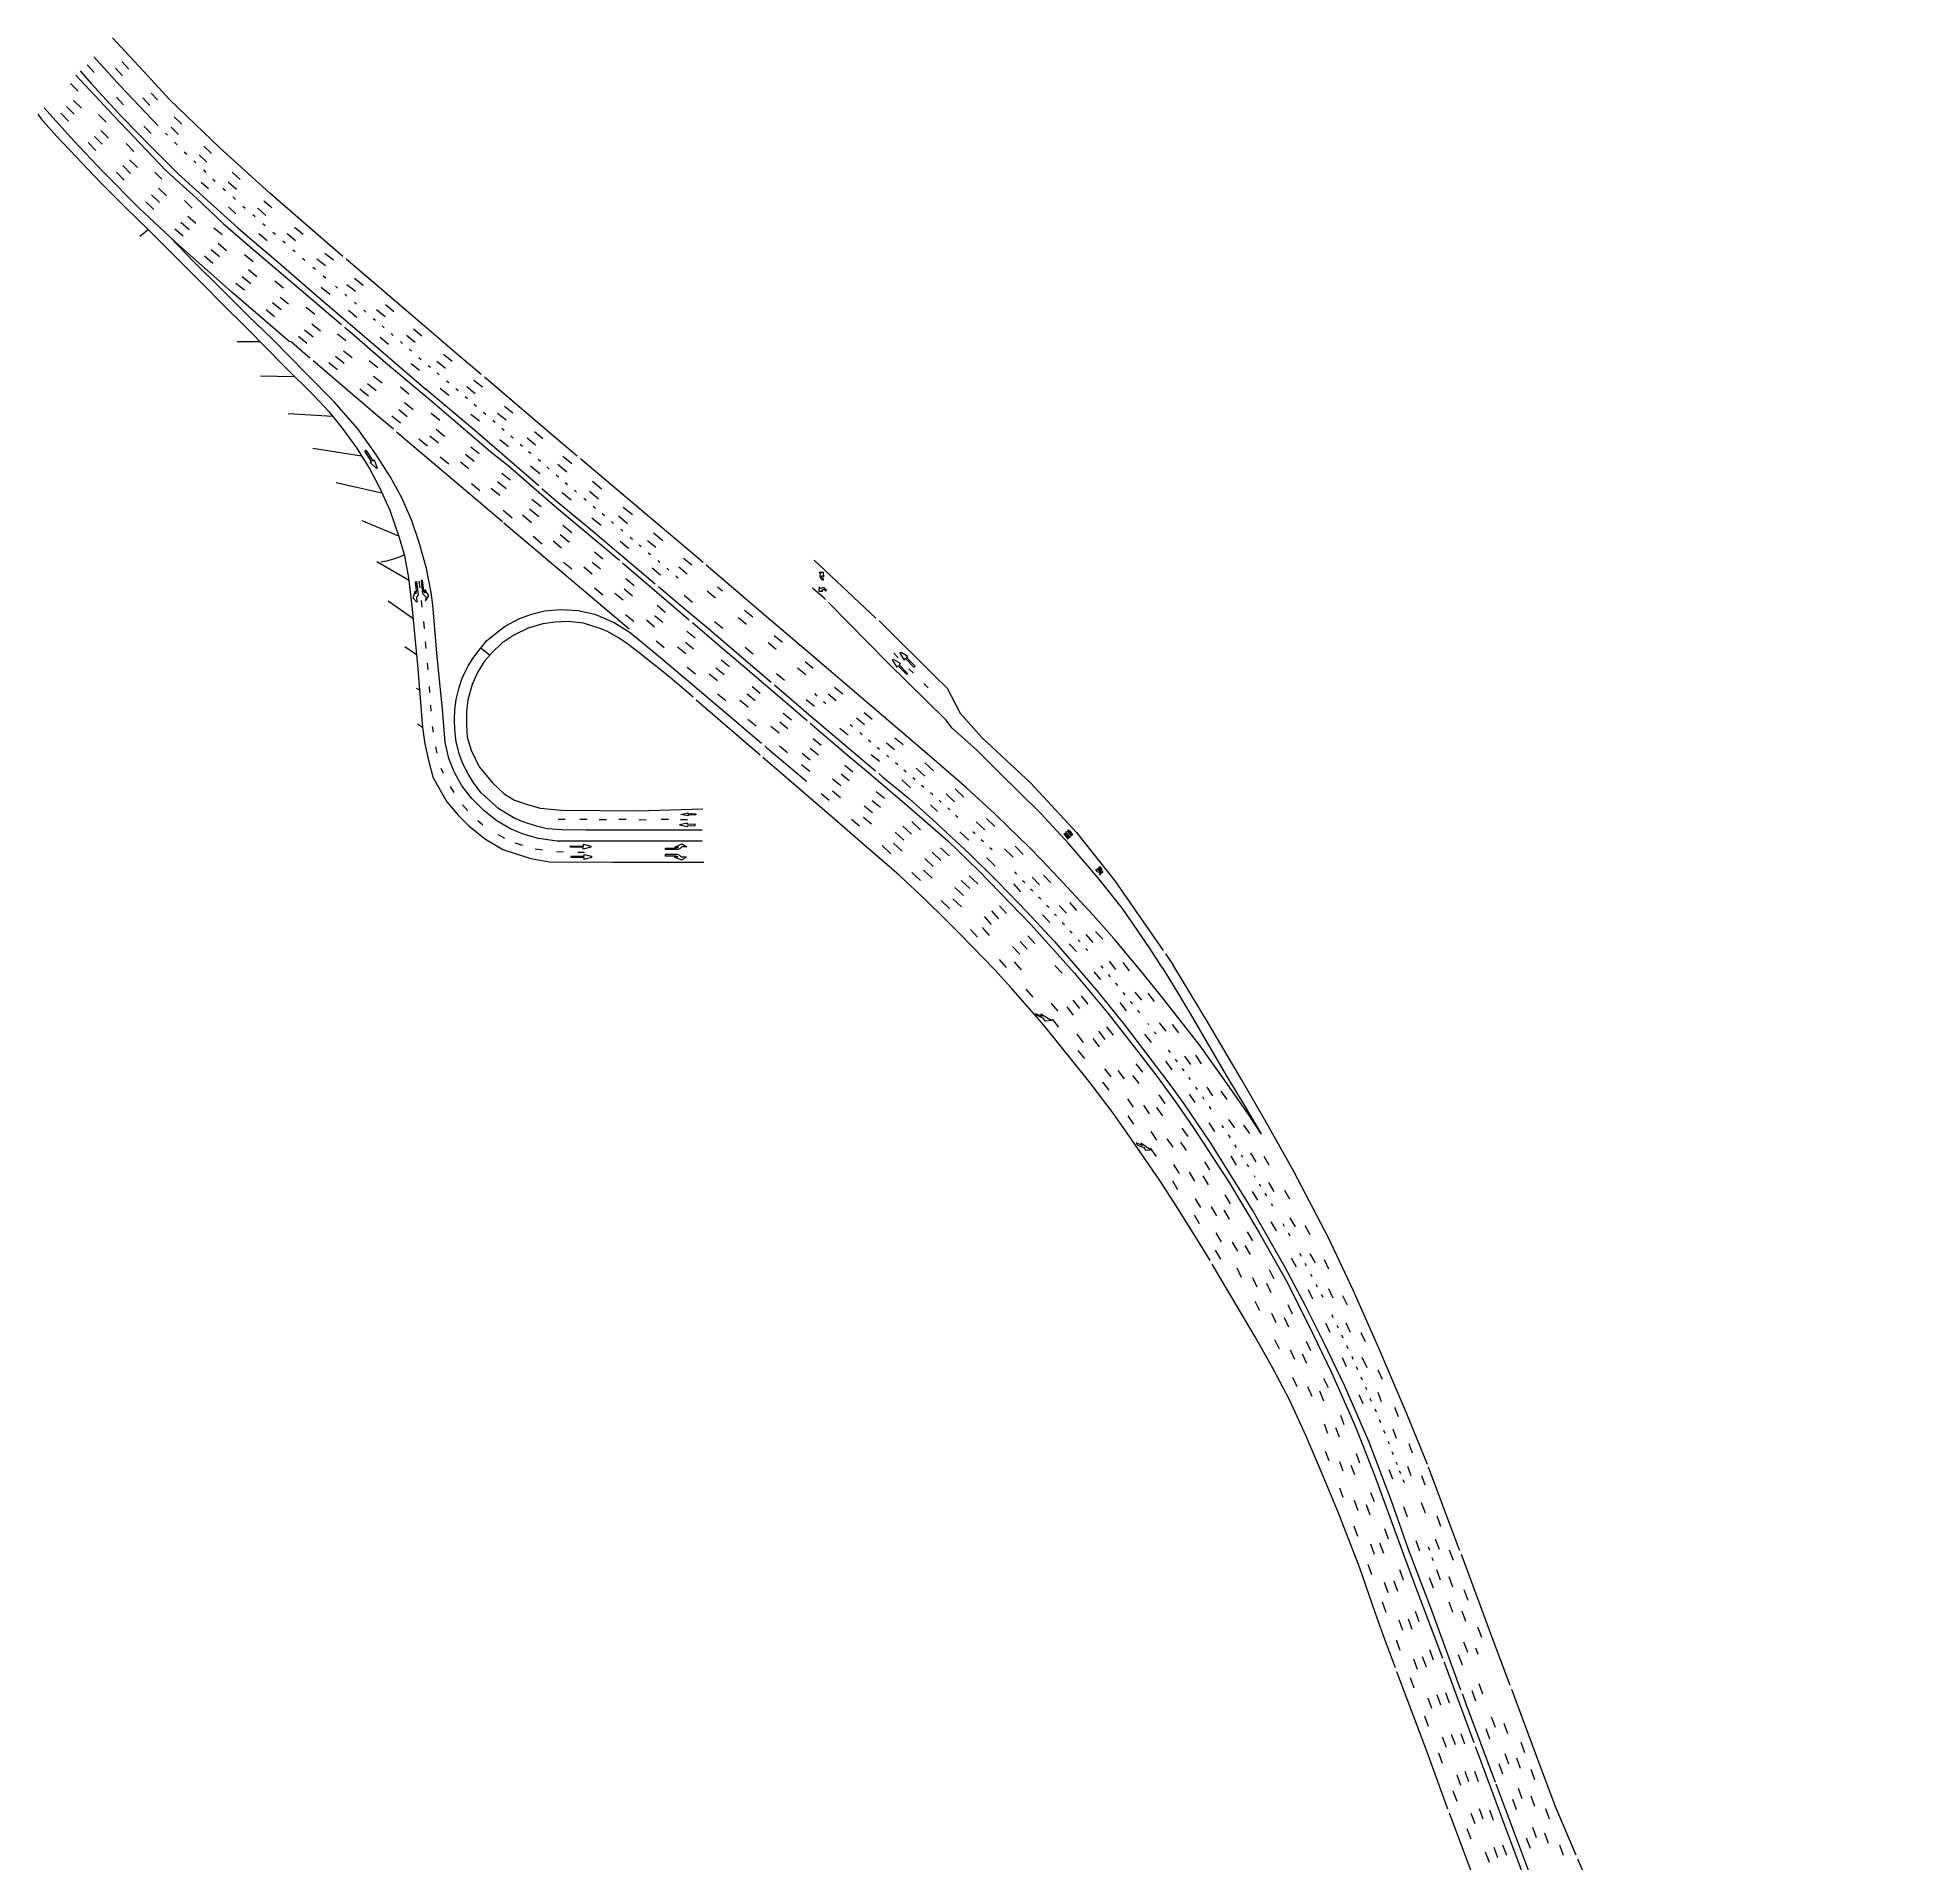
# Model space of a CAD drawing. Extents: x 6448775 to 6456929, y 1869110 to 1876805.
# Drawn here: x 6448775 to 6451002, y 1874647 to 1876805 of the extents above; entities that cross this region are included whole.
import ezdxf
from ezdxf.enums import TextEntityAlignment as Align

# ---------------------------------------------------------------- set-up
doc = ezdxf.new("R2010")
doc.units = 0
doc.header["$LTSCALE"] = 100
doc.header["$MEASUREMENT"] = 0
doc.linetypes.add('D5', pattern=[1.05, 1, -0.05])
doc.layers.add('150', color=3, linetype='D5')
doc.layers.add('154', color=3, linetype='CONTINUOUS')
doc.styles.get("Standard").update_dxf_attribs({"font": 'SIMPLEX.SHX'})

msp = doc.modelspace()

# ---------------------------------------------------------------- linework, layer by layer
at = {"layer": '150'}
for points in [[(6450104.9, 1875704.7), (6450120.7, 1875678.3), (6450137.3, 1875650.4), (6450157.2, 1875616.6), (6450180.4, 1875577), (6450202.1, 1875541), (6450221, 1875509), (6450205.4, 1875532.9), (6450175.9, 1875574.8), (6450148.7, 1875613), (6450129, 1875638.3), (6450102.1, 1875672.9), (6450076.9, 1875704), (6450046.7, 1875740), (6450022.3, 1875767.7), (6449981.9, 1875811.4), (6449960.8, 1875833.4), (6449947, 1875847.4), (6449922, 1875871.9), (6449906.6, 1875887), (6449872.6, 1875917.9), (6449831.1, 1875954.1), (6449774.5, 1876002.5), (6449742.2, 1876030), (6449690.6, 1876073.9), (6449641, 1876116.2), (6449553.2, 1876191.4), (6449492.8, 1876242.5), (6449378.9, 1876338.6), (6449273.3, 1876428.4), (6449215.2, 1876477.9), (6449085.3, 1876589.4), (6449049, 1876620.9), (6448990, 1876674.7), (6448931, 1876731.5), (6448904.4, 1876759.9), (6448863.2, 1876804.8)], [(6448824.8, 1876765.6), (6448837.9, 1876750.7), (6448873.7, 1876711.6), (6448893.3, 1876691.4), (6448905.7, 1876678.8)], [(6448819.8, 1876760.5), (6448864.1, 1876712.8), (6448926.7, 1876647.4)], [(6449473.7, 1876105.6), (6449402, 1876166.4), (6449324, 1876232.6), (6449275.3, 1876274), (6449176.5, 1876357.7), (6449094.2, 1876428.1), (6449074.2, 1876445.3), (6449072.1, 1876445.6), (6449003.6, 1876504.5), (6448941.3, 1876559.8), (6448930.7, 1876569.5), (6448894.7, 1876603.3), (6448851.6, 1876646.5), (6448817.5, 1876682.8), (6448782.3, 1876722)], [(6448774.7, 1876714.3), (6448778.2, 1876709.4), (6448797.5, 1876687.9), (6448827.1, 1876656.5), (6448849.5, 1876633.2), (6448876.8, 1876605.7), (6448906.4, 1876576.7), (6448971.3, 1876511.8), (6448990.6, 1876492.1), (6449023, 1876460.1), (6449067.1, 1876415.3), (6449101.2, 1876381.8), (6449118.7, 1876363.1), (6449134.7, 1876343.4), (6449151.7, 1876320.1), (6449167.1, 1876295.4), (6449178.3, 1876273.9), (6449191, 1876246.1), (6449201.4, 1876215), (6449207.7, 1876194.1), (6449212.9, 1876166.3), (6449217.4, 1876129.2), (6449220.4, 1876095.9), (6449223.7, 1876063.6), (6449229.5, 1875989.3), (6449232.5, 1875970.2), (6449237.1, 1875948.8), (6449242.2, 1875929.7), (6449258.5, 1875901.6), (6449271.9, 1875885.6), (6449284.9, 1875872.9), (6449304, 1875857.2), (6449324.6, 1875845.1), (6449357.8, 1875834.5), (6449379.3, 1875830.6), (6449454.9, 1875830), (6449536.3, 1875830.3), (6449562.1, 1875830.1)], [(6448905.7, 1876678.8), (6448940.9, 1876643.8), (6448970.4, 1876616.9), (6449011.4, 1876580.1), (6449022.7, 1876570.2), (6449056.4, 1876541.5), (6449104.4, 1876500.2), (6449158, 1876454.2), (6449234.2, 1876388.8), (6449291.6, 1876341), (6449385.4, 1876259.3), (6449428.1, 1876223.7), (6449535, 1876133.7), (6449565.8, 1876107.9), (6449688.8, 1876002.8), (6449773.7, 1875930.8), (6449805.2, 1875904.9), (6449836.8, 1875876.5), (6449855.4, 1875859.3), (6449875.2, 1875840.9), (6449909, 1875807.6), (6449922.7, 1875793.5), (6449944.1, 1875771.6), (6449976.7, 1875736.4), (6450026.4, 1875679), (6450059.5, 1875638), (6450111.8, 1875569.1), (6450129.7, 1875544.6)], [(6448926.7, 1876647.4), (6448962.4, 1876615), (6448994.1, 1876585.3), (6449026, 1876557.6), (6449057.5, 1876530.7), (6449143.1, 1876457.8), (6449186, 1876420.7), (6449238.8, 1876376.7), (6449310.3, 1876315.3), (6449330.7, 1876299.2), (6449385.6, 1876251.4), (6449468.8, 1876181.7), (6449580, 1876086.6), (6449608.3, 1876062.7), (6449733.8, 1875955.1), (6449749.8, 1875942), (6449799.4, 1875899.9), (6449850.4, 1875855.5), (6449887.1, 1875819.8), (6449949.2, 1875756.1), (6450000.3, 1875699.1), (6450039.6, 1875651.9), (6450073.7, 1875608.5), (6450097.5, 1875577.2), (6450119.7, 1875546.7), (6450140.2, 1875517.2), (6450164.7, 1875479.9), (6450183.1, 1875451.6), (6450218.3, 1875392.9), (6450250.8, 1875334.9), (6450275.3, 1875286.3), (6450304.3, 1875226.3), (6450332.4, 1875162.8), (6450354.9, 1875105.4)], [(6449560, 1875855.1), (6449490.1, 1875855.1), (6449422.1, 1875855.1), (6449388.6, 1875854.9), (6449366.8, 1875858.2), (6449348.6, 1875863.4), (6449333.5, 1875869.7), (6449317.5, 1875879.1), (6449302.4, 1875890.9), (6449287.9, 1875905.4), (6449276.1, 1875920.5), (6449267, 1875936.8), (6449260.6, 1875952.8), (6449256.4, 1875971.9), (6449253.3, 1876011.1), (6449247, 1876073.1), (6449241.8, 1876134.1), (6449240, 1876148.9), (6449234.3, 1876177.3), (6449225.8, 1876207.9), (6449216.4, 1876234.8), (6449204.9, 1876261.7), (6449191.9, 1876285.2), (6449174.3, 1876312.4), (6449153.1, 1876342.3), (6449125, 1876374.3), (6449092.3, 1876407.6), (6449051.8, 1876448.7), (6449023.5, 1876476.1), (6448991.5, 1876507.9), (6448959.4, 1876539.9), (6448930.7, 1876569.5)], [(6449692.6, 1876187.1), (6449770.9, 1876113.8), (6449833.9, 1876051.3), (6449849.7, 1876036), (6449865, 1876006.5), (6449890.6, 1875977.4), (6449948.6, 1875923.4), (6450002.7, 1875865.3), (6450047.9, 1875808), (6450116.5, 1875709.4)], [(6450104.9, 1875704.7), (6450089, 1875729.1), (6450057.2, 1875775.6), (6450027.4, 1875812.5), (6449993.8, 1875851.4), (6449960.2, 1875888), (6449911.4, 1875936.3), (6449884.8, 1875962.7), (6449855.7, 1875988.4), (6449848.2, 1875998.6), (6449779.8, 1876065.8), (6449704.6, 1876142), (6449690.6, 1876154.1)], [(6449343.5, 1876117.7), (6449358.6, 1876123.5), (6449374, 1876127.1), (6449392.5, 1876129), (6449413.4, 1876127.6), (6449433.2, 1876123.2), (6449456, 1876113.6), (6449475, 1876101.5), (6449513.8, 1876069.6), (6449554.2, 1876035.5), (6449636.7, 1875965.5), (6449683.5, 1875925.9)], [(6449560, 1875868.1), (6449503.4, 1875868.1), (6449423.1, 1875868.1), (6449394.6, 1875868.3), (6449377, 1875869.7), (6449364.2, 1875872.7), (6449349.6, 1875877.4), (6449338.8, 1875882), (6449319.8, 1875893.2), (6449298.9, 1875912.2), (6449290.3, 1875923.5), (6449283.6, 1875934.6), (6449277.6, 1875945.5), (6449273.2, 1875957.1), (6449269.2, 1875972.6), (6449267.8, 1875986.5), (6449267.2, 1875998.5), (6449267.6, 1876010.6), (6449269.2, 1876022.6), (6449273, 1876036.8), (6449276.4, 1876047.7), (6449283.4, 1876062.3), (6449290.1, 1876072.5), (6449296.4, 1876080.8), (6449305.4, 1876091.7), (6449317.5, 1876101.7), (6449327.2, 1876109.1), (6449343.5, 1876117.7)], [(6449847.5, 1875763), (6449824.2, 1875785.6), (6449793, 1875814.7), (6449755.6, 1875847.1), (6449707.8, 1875888.7), (6449628.9, 1875956.5), (6449520.3, 1876050.2), (6449485.8, 1876077.5), (6449470.7, 1876089), (6449461.4, 1876095.5), (6449448.1, 1876103), (6449440.9, 1876105.9), (6449419.8, 1876112.6), (6449401.5, 1876114.7), (6449386.4, 1876114), (6449372, 1876111.9), (6449354.4, 1876106.8), (6449337.5, 1876098.6), (6449323.5, 1876088.9), (6449311.6, 1876077.7), (6449302.6, 1876067.3), (6449294.7, 1876054.4), (6449288.2, 1876040.4), (6449283.2, 1876022.1), (6449281.4, 1876007.8), (6449281.4, 1875992.3), (6449282.5, 1875978), (6449287.1, 1875962.5), (6449296.5, 1875942.8), (6449312.7, 1875923.4), (6449326, 1875910.8), (6449338.5, 1875903.6), (6449352.6, 1875898.6), (6449368.7, 1875893.9), (6449393.9, 1875891.8), (6449484.9, 1875891), (6449560.9, 1875893.1)], [(6449398.3, 1875880.6), (6449389.8, 1875880.8)], [(6449424.1, 1875880.6), (6449415.5, 1875880.8)], [(6449447, 1875880.2), (6449438.5, 1875880.4)], [(6449470.2, 1875880.6), (6449461.6, 1875880.8)], [(6449493.9, 1875879.9), (6449485.3, 1875880.2)], [(6449520.3, 1875880.6), (6449511.7, 1875880.8)], [(6449543, 1875880.2), (6449534.5, 1875880.4)], [(6450018.9, 1875569.4), (6449963.9, 1875637.5), (6449925.4, 1875681.6), (6449906.1, 1875702.9), (6449865.2, 1875745), (6449847.5, 1875763)], [(6450227.4, 1875521.9), (6450197.6, 1875573.4), (6450159.7, 1875637.4), (6450125.6, 1875694.3), (6450116.5, 1875709.4)], [(6450478.5, 1874612.4), (6450436.4, 1874724.9), (6450416.6, 1874779.5), (6450365.5, 1874915.5), (6450355.6, 1874943.3), (6450337.3, 1874996.7), (6450311.9, 1875062), (6450293.2, 1875107.1), (6450274.2, 1875151.5), (6450254.6, 1875194.8), (6450235.1, 1875231.1), (6450214, 1875269.1), (6450156.4, 1875366.4), (6450133.9, 1875402.5), (6450117.6, 1875428.3), (6450101.2, 1875454), (6450068.1, 1875502.1), (6450045.9, 1875533.4), (6450018.9, 1875569.4)], [(6450129.7, 1875544.6), (6450161.2, 1875498.1), (6450211.7, 1875416.5), (6450248.7, 1875352.1), (6450272.9, 1875306.3), (6450295.2, 1875262.2), (6450319.1, 1875212.1), (6450348.1, 1875145), (6450375.3, 1875073.3), (6450394.6, 1875018.3), (6450422.2, 1874945.9), (6450462.4, 1874836.4), (6450498.3, 1874740.6), (6450526.9, 1874664.9), (6450596, 1874480.8)], [(6450944.7, 1873858.5), (6450895.6, 1873969), (6450818.4, 1874143.8), (6450769.1, 1874249.3), (6450725.6, 1874348.9), (6450661.1, 1874499.2), (6450635.2, 1874559.9), (6450569.1, 1874712.6), (6450552.1, 1874758.7), (6450492.6, 1874918), (6450454, 1875021.4), (6450417.5, 1875118.3), (6450393.2, 1875178.1), (6450359.9, 1875255.7), (6450329.7, 1875324.1), (6450300.7, 1875386.1), (6450259.6, 1875464.4), (6450227.4, 1875521.9)], [(6450354.9, 1875105.4), (6450387.6, 1875016.3), (6450400, 1874982.9), (6450437.5, 1874883.4), (6450476.2, 1874779.1), (6450506.4, 1874698), (6450552.9, 1874573.8), (6450598.6, 1874451.8), (6450642.1, 1874335.7), (6450688.4, 1874211.3), (6450734.3, 1874087.2), (6450781.4, 1873962.5), (6450795, 1873928), (6450814.1, 1873883.4), (6450823.3, 1873863.3), (6450833.8, 1873840.7), (6450867.6, 1873772), (6450884.2, 1873740.9), (6450897.3, 1873717), (6450940.2, 1873642.5), (6450973.1, 1873588.9), (6451002.5, 1873542.2)]]:
    msp.add_lwpolyline(points, dxfattribs=at)
at = {"layer": '154'}
for points in [[(6448833.3, 1876772.8), (6448841.3, 1876763.8)], [(6448917.2, 1876700.7), (6448872.4, 1876747.4), (6448841.1, 1876782.2)], [(6448866.8, 1876768.6), (6448874.8, 1876759.6)], [(6448874.3, 1876776.5), (6448882.5, 1876767.5)], [(6448813.5, 1876750.8), (6448822.7, 1876741.7)], [(6448808.7, 1876723.6), (6448817.9, 1876714.4)], [(6448817.1, 1876730.6), (6448826.3, 1876721.4)], [(6448868, 1876734.5), (6448876.3, 1876725.6)], [(6448899, 1876733.8), (6448907.3, 1876724.7)], [(6448908.7, 1876739.2), (6448916.2, 1876731.5)], [(6448802, 1876715.4), (6448811.2, 1876706.2)], [(6448846.6, 1876714.1), (6448855.8, 1876704.9)], [(6448900, 1876700.3), (6448908.7, 1876691.7)], [(6448932.6, 1876699.1), (6448941.3, 1876690.2)], [(6448936, 1876711.3), (6448945, 1876702.4)], [(6448834.4, 1876680.8), (6448843.6, 1876671.6)], [(6448841.7, 1876688), (6448850.9, 1876678.8)], [(6448849.3, 1876695.1), (6448858.5, 1876685.9)], [(6448879.3, 1876679.6), (6448888.5, 1876670.4)], [(6448925.8, 1876692.1), (6448928.1, 1876689.7)], [(6448936.4, 1876681.4), (6448939.7, 1876678.1)], [(6448971.1, 1876676.7), (6448980.1, 1876668)], [(6448875.2, 1876653.6), (6448884.3, 1876644.4)], [(6448883.3, 1876660.5), (6448892.5, 1876651.3)], [(6448947.8, 1876669.8), (6448950.9, 1876667)], [(6448959.4, 1876659.1), (6448961.8, 1876656.8)], [(6448965.7, 1876666.3), (6448974.8, 1876657.6)], [(6448867.7, 1876645.7), (6448876.9, 1876636.5)], [(6448913.1, 1876645.7), (6448921.6, 1876637.7)], [(6448967.9, 1876633.9), (6448976.4, 1876626.5)], [(6448970.5, 1876648.5), (6448973.5, 1876645.6)], [(6448981.7, 1876637.6), (6448984.6, 1876635)], [(6448999.9, 1876634.5), (6449009.5, 1876625.9)], [(6449004.4, 1876645.8), (6449014.1, 1876637.1)], [(6448902.6, 1876610.8), (6448911.8, 1876601.7)], [(6448909.4, 1876619.2), (6448918.6, 1876610)], [(6448917.6, 1876627), (6448926.8, 1876617.8)], [(6448993.4, 1876627.1), (6448996.6, 1876624.3)], [(6449005.3, 1876616.5), (6449008.4, 1876613.5)], [(6449042, 1876611.9), (6449051.3, 1876603.9)], [(6448943.8, 1876586.7), (6448953.6, 1876578.1)], [(6448952, 1876594), (6448961.8, 1876585.5)], [(6449000.3, 1876605), (6449009.1, 1876596.7)], [(6449017.1, 1876605.8), (6449019.9, 1876603.3)], [(6449028.9, 1876595.7), (6449031.7, 1876593.3)], [(6449035.1, 1876603.3), (6449044.4, 1876594.7)], [(6448895.5, 1876570.2), (6448905.1, 1876577.9)], [(6448936.7, 1876579), (6448946.6, 1876570.4)], [(6448982.9, 1876580.2), (6448992.6, 1876572)], [(6449036, 1876573.3), (6449046.1, 1876565.1)], [(6449040.7, 1876585.1), (6449043.5, 1876582.7)], [(6449052.8, 1876574.7), (6449055.6, 1876572.4)], [(6449064.4, 1876564.5), (6449067.2, 1876562.1)], [(6449069.4, 1876573.3), (6449079.5, 1876565.1)], [(6449078.4, 1876580.8), (6449088.5, 1876572.6)], [(6448971.8, 1876547), (6448981.6, 1876538.4)], [(6448979.8, 1876554.5), (6448989.6, 1876546)], [(6448988.1, 1876561.7), (6448998, 1876553.2)], [(6449019.1, 1876548.5), (6449029.2, 1876540.3)], [(6449076.2, 1876554.2), (6449079, 1876551.9)], [(6449087.8, 1876544.1), (6449090.6, 1876541.7)], [(6449104.7, 1876543.4), (6449114.8, 1876535.3)], [(6449114.1, 1876550.2), (6449124.2, 1876542)], [(6449016.5, 1876522.4), (6449026.6, 1876514.2)], [(6449023.7, 1876530.7), (6449033.8, 1876522.6)], [(6449100.1, 1876533.6), (6449102.9, 1876531.2)], [(6449112.3, 1876523.2), (6449115.1, 1876520.8)], [(6449149.3, 1876520.4), (6449159.4, 1876512.3)], [(6449009, 1876514.7), (6449019.1, 1876506.6)], [(6449055.2, 1876517.3), (6449065.3, 1876509.1)], [(6449061.2, 1876498.2), (6449071.3, 1876490)], [(6449109.8, 1876509.9), (6449119.9, 1876501.8)], [(6449126.6, 1876510.9), (6449129.2, 1876508.6)], [(6449137.7, 1876501.6), (6449140.3, 1876499.3)], [(6449140.2, 1876513.2), (6449150.3, 1876505.1)], [(6449044.6, 1876483.5), (6449054.7, 1876475.3)], [(6449052.2, 1876491.6), (6449062.3, 1876483.4)], [(6449092.1, 1876486.3), (6449102.2, 1876478.1)], [(6449141.9, 1876482.6), (6449152, 1876474.4)], [(6449149.1, 1876492.1), (6449151.7, 1876489.8)], [(6449160.1, 1876482.6), (6449162.7, 1876480.3)], [(6449175.2, 1876483.3), (6449185.4, 1876475.1)], [(6449185.7, 1876489.2), (6449195.8, 1876481.1)], [(6449090.2, 1876459.4), (6449100.3, 1876451.2)], [(6449098.7, 1876466.5), (6449108.8, 1876458.3)], [(6449128.9, 1876454.9), (6449139, 1876446.7)], [(6449171.4, 1876473), (6449174, 1876470.7)], [(6449181.7, 1876464.3), (6449184.3, 1876462)], [(6449192.4, 1876455.1), (6449195, 1876452.8)], [(6449210.8, 1876453), (6449220.9, 1876444.9)], [(6449218.8, 1876460.7), (6449228.9, 1876452.5)], [(6449010.6, 1876445.8), (6449037.3, 1876445.6)], [(6449082.8, 1876451.9), (6449092.9, 1876443.7)], [(6449136.2, 1876434.8), (6449146.3, 1876426.6)], [(6449179.4, 1876450.9), (6449189.5, 1876442.7)], [(6449203.4, 1876445.6), (6449206, 1876443.4)], [(6449214.1, 1876436.4), (6449216.7, 1876434.1)], [(6449254.5, 1876430.6), (6449264.6, 1876422.5)], [(6449118.9, 1876420.8), (6449129, 1876412.7)], [(6449126.7, 1876428.3), (6449136.8, 1876420.1)], [(6449166.6, 1876423.3), (6449176.7, 1876415.1)], [(6449216.1, 1876419.8), (6449226.2, 1876411.7)], [(6449225.4, 1876426.7), (6449228, 1876424.4)], [(6449236.3, 1876417.4), (6449238.9, 1876415.2)], [(6449246.5, 1876422.5), (6449256.6, 1876414.3)], [(6449246.8, 1876408.5), (6449249.4, 1876406.2)], [(6449038.2, 1876405.2), (6449078.4, 1876404.2)], [(6449155.5, 1876389.8), (6449165.6, 1876381.6)], [(6449164.7, 1876396.1), (6449174.8, 1876387.9)], [(6449171.6, 1876404.8), (6449181.7, 1876396.6)], [(6449203.4, 1876392), (6449213.5, 1876383.9)], [(6449250.6, 1876390.4), (6449260.7, 1876382.2)], [(6449257.9, 1876399.3), (6449260.5, 1876397)], [(6449269, 1876390), (6449271.6, 1876387.7)], [(6449281.9, 1876392.4), (6449292, 1876384.2)], [(6449290.3, 1876400.1), (6449300.4, 1876391.9)], [(6449201.4, 1876365.2), (6449211.5, 1876357.1)], [(6449208.3, 1876373.4), (6449218.4, 1876365.3)], [(6449280.1, 1876380.6), (6449282.7, 1876378.3)], [(6449290.6, 1876371.5), (6449293.2, 1876369.2)], [(6449326.4, 1876369.4), (6449336.5, 1876361.2)], [(6449070.7, 1876360.4), (6449123.4, 1876357.4)], [(6449193.4, 1876357.9), (6449203.5, 1876349.7)], [(6449240, 1876360.9), (6449250.1, 1876352.8)], [(6449245.6, 1876341.9), (6449255.7, 1876333.8)], [(6449286.7, 1876359.9), (6449296.8, 1876351.7)], [(6449301.7, 1876362.1), (6449304.3, 1876359.8)], [(6449312.7, 1876352.6), (6449315.3, 1876350.3)], [(6449318.4, 1876361.1), (6449328.5, 1876353)], [(6449323.5, 1876343.2), (6449326.1, 1876340.9)], [(6449100.1, 1876319.7), (6449157.6, 1876310.6)], [(6449225.3, 1876330.5), (6449235.4, 1876322.3)], [(6449238.3, 1876334), (6449248.4, 1876325.8)], [(6449286.6, 1876321.3), (6449296.7, 1876313.2)], [(6449321.1, 1876329.7), (6449331.2, 1876321.5)], [(6449334.1, 1876334.1), (6449336.7, 1876331.8)], [(6449345.2, 1876324.4), (6449347.8, 1876322.1)], [(6449353.1, 1876331.8), (6449363.2, 1876323.7)], [(6449361.8, 1876339.1), (6449371.9, 1876330.9)], [(6449250.6, 1876309.4), (6449260.7, 1876301.2)], [(6449274.3, 1876303.6), (6449284.4, 1876295.4)], [(6449280.5, 1876312.3), (6449290.6, 1876304.1)], [(6449354.9, 1876315.8), (6449357.5, 1876313.5)], [(6449357.4, 1876298.5), (6449368.1, 1876289.6)], [(6449366.4, 1876306.5), (6449369, 1876304.2)], [(6449376.9, 1876297.6), (6449379.4, 1876295.3)], [(6449389.6, 1876300.5), (6449400.3, 1876291.6)], [(6449395.5, 1876310.2), (6449406.2, 1876301.3)], [(6449127.4, 1876279), (6449181.5, 1876266.8)], [(6449287.4, 1876277.9), (6449297.5, 1876269.7)], [(6449318.2, 1876280.2), (6449328.3, 1876272)], [(6449323.2, 1876290.2), (6449333.3, 1876282)], [(6449387.7, 1876288.1), (6449390.3, 1876285.8)], [(6449398.2, 1876279.1), (6449400.8, 1876276.8)], [(6449430.5, 1876280.5), (6449441.2, 1876271.6)], [(6449310.7, 1876272.1), (6449320.8, 1876263.9)], [(6449359, 1876259.4), (6449369.8, 1876250.5)], [(6449394.7, 1876267.3), (6449405.4, 1876258.4)], [(6449409.2, 1876269.9), (6449411.8, 1876267.6)], [(6449420.4, 1876260.5), (6449423, 1876258.2)], [(6449426.9, 1876268.7), (6449437.6, 1876259.8)], [(6449158, 1876234.1), (6449201, 1876216)], [(6449324.8, 1876246.1), (6449335.6, 1876237.2)], [(6449347.7, 1876240.6), (6449358.4, 1876231.7)], [(6449356.2, 1876247.7), (6449366.9, 1876238.8)], [(6449429.9, 1876237.4), (6449440.6, 1876228.5)], [(6449431.4, 1876251.1), (6449434, 1876248.8)], [(6449442.1, 1876242.2), (6449444.7, 1876239.9)], [(6449452.9, 1876232.9), (6449455.5, 1876230.6)], [(6449461.3, 1876239.6), (6449472, 1876230.7)], [(6449466.9, 1876249.9), (6449477.7, 1876241)], [(6449360.3, 1876215.5), (6449371, 1876206.6)], [(6449383.9, 1876210), (6449393.8, 1876201.9)], [(6449392.4, 1876217.4), (6449403.2, 1876208.5)], [(6449395.3, 1876228.7), (6449406, 1876219.8)], [(6449463.1, 1876209.6), (6449473, 1876201.5)], [(6449463.9, 1876223.8), (6449466.5, 1876221.5)], [(6449475.1, 1876214.4), (6449477.7, 1876212.1)], [(6449495.7, 1876210.5), (6449505.5, 1876202.4)], [(6449502.8, 1876219.4), (6449513.5, 1876210.5)], [(6449175.4, 1876185.5), (6449213.1, 1876164)], [(6449207.8, 1876193.4), (6449203.3, 1876191.3), (6449195.2, 1876188.3), (6449187.1, 1876185.9), (6449180.2, 1876184.7)], [(6449396.3, 1876185), (6449406.2, 1876176.9)], [(6449430.1, 1876185), (6449440, 1876176.9)], [(6449432.8, 1876196.9), (6449442.7, 1876188.8)], [(6449485.6, 1876205.4), (6449488.2, 1876203.2)], [(6449496.5, 1876196), (6449499.1, 1876193.7)], [(6449507.6, 1876186.9), (6449510.2, 1876184.6)], [(6449538.1, 1876189.6), (6449548, 1876181.6)], [(6449420.2, 1876179.3), (6449430.1, 1876171.2)], [(6449470, 1876165.4), (6449479.8, 1876157.4)], [(6449501, 1876178), (6449510.9, 1876169.9)], [(6449518.3, 1876177.6), (6449520.9, 1876175.3)], [(6449529.2, 1876168.6), (6449531.8, 1876166.3)], [(6449532.5, 1876179.3), (6449542.4, 1876171.2)], [(6449225.4, 1876162.2), (6449226.3, 1876154.3)], [(6449433, 1876154.3), (6449442.8, 1876146.2)], [(6449457, 1876148.2), (6449466.9, 1876140.1)], [(6449467.8, 1876153.1), (6449477.7, 1876145)], [(6449538.8, 1876145.7), (6449548.7, 1876137.6)], [(6449566.1, 1876150.8), (6449576, 1876142.7)], [(6449584.3, 1876150.7), (6449578.3, 1876155.4)], [(6449189.1, 1876139), (6449218.3, 1876118.8)], [(6449228, 1876139.6), (6449228.9, 1876131.7)], [(6449469.4, 1876123.1), (6449479.3, 1876115)], [(6449503.9, 1876121.7), (6449513.6, 1876113.8)], [(6449506.9, 1876133.8), (6449516.6, 1876125.9)], [(6449602.8, 1876119.3), (6449612.4, 1876111.4)], [(6449610.2, 1876127.9), (6449619.9, 1876120)], [(6449230.6, 1876114.5), (6449231.5, 1876106.6)], [(6449494.2, 1876116.5), (6449503.9, 1876108.5)], [(6449542.2, 1876103.3), (6449551.9, 1876095.4)], [(6449574.7, 1876114.8), (6449584.4, 1876106.9)], [(6449645.4, 1876098.1), (6449655, 1876090.2)], [(6449208.6, 1876085.3), (6449222.5, 1876075.7)], [(6449232.6, 1876090.8), (6449233.5, 1876082.9)], [(6449298.6, 1876083.5), (6449309.2, 1876074.9)], [(6449505.7, 1876092), (6449515.4, 1876084.1)], [(6449531.1, 1876084.8), (6449540.8, 1876076.9)], [(6449540.4, 1876090.4), (6449550.1, 1876082.5)], [(6449610.8, 1876084.2), (6449620.5, 1876076.3)], [(6449638.1, 1876089.8), (6449647.8, 1876081.9)], [(6449786.6, 1876077.1), (6449791.8, 1876071.9)], [(6449235, 1876065.5), (6449235.8, 1876057.6)], [(6449542.4, 1876060.6), (6449552.1, 1876052.7)], [(6449568.5, 1876052.9), (6449578.1, 1876045)], [(6449576.5, 1876060), (6449586.2, 1876052.1)], [(6449582.6, 1876069.3), (6449592.3, 1876061.4)], [(6449647.9, 1876053.4), (6449657.5, 1876045.5)], [(6449673, 1876060), (6449682.7, 1876052.1)], [(6449681.8, 1876067.4), (6449691.4, 1876059.5)], [(6449804.6, 1876058.9), (6449809.8, 1876053.7)], [(6449222.2, 1876036), (6449226.1, 1876033.8)], [(6449237.6, 1876037.9), (6449237.9, 1876030.9)], [(6449578.4, 1876029.3), (6449588, 1876021.4)], [(6449613.3, 1876029), (6449623, 1876021.1)], [(6449619.2, 1876037.8), (6449628.9, 1876029.9)], [(6449692.8, 1876029.4), (6449695.9, 1876026.4)], [(6449709, 1876029.1), (6449718.7, 1876021.1)], [(6449716.6, 1876037.2), (6449726.3, 1876029.3)], [(6449822.1, 1876041.5), (6449827.3, 1876036.3)], [(6449239.2, 1876015.9), (6449239.6, 1876008.7)], [(6449604.7, 1876021.6), (6449614.4, 1876013.7)], [(6449656, 1876006.5), (6449665.6, 1875998.6)], [(6449683.2, 1876022.4), (6449692.9, 1876014.5)], [(6449703.5, 1876020), (6449706.3, 1876017.8)], [(6449751.6, 1876007.3), (6449761.2, 1875999.4)], [(6449223.6, 1875993.9), (6449229.5, 1875989.7)], [(6449240.9, 1875990.7), (6449242.2, 1875983.7)], [(6449614.3, 1875999.1), (6449624, 1875991.2)], [(6449641.4, 1875990.8), (6449651, 1875982.9)], [(6449651.9, 1875996), (6449661.6, 1875988.1)], [(6449723, 1875988.5), (6449732.7, 1875980.6)], [(6449735.2, 1875992.9), (6449737.9, 1875990.5)], [(6449742.5, 1876001), (6449752.2, 1875993.1)], [(6449245, 1875966.5), (6449246.5, 1875958.9)], [(6449651.4, 1875967.8), (6449661.1, 1875959.9)], [(6449688, 1875965.1), (6449697.7, 1875957.1)], [(6449691.3, 1875976.4), (6449701, 1875968.5)], [(6449746.5, 1875983.3), (6449749.1, 1875980.9)], [(6449756.9, 1875974.8), (6449759.6, 1875972.4)], [(6449767, 1875966), (6449769.7, 1875963.6)], [(6449777.9, 1875971.2), (6449787.6, 1875963.3)], [(6449788, 1875977.3), (6449797.7, 1875969.4)], [(6449251.3, 1875941.3), (6449254.1, 1875935.4)], [(6449677.7, 1875945.6), (6449687.3, 1875937.7)], [(6449678.3, 1875958.9), (6449688, 1875951)], [(6449728.7, 1875944.7), (6449738.4, 1875936.8)], [(6449760, 1875957.5), (6449769.7, 1875949.6)], [(6449778.4, 1875956.6), (6449781, 1875954.3)], [(6449788.6, 1875948), (6449791.3, 1875945.7)], [(6449813.2, 1875941.4), (6449823.4, 1875931.8)], [(6449823.4, 1875947.6), (6449833.7, 1875938)], [(6449262.4, 1875919.7), (6449266.6, 1875912.4)], [(6449714.3, 1875928.7), (6449724, 1875920.8)], [(6449724.4, 1875934.7), (6449734.1, 1875926.8)], [(6449796, 1875927.6), (6449806.3, 1875918)], [(6449798.7, 1875939.3), (6449801.4, 1875937)], [(6449809.2, 1875930.4), (6449811.9, 1875928)], [(6449819.6, 1875921.4), (6449822.2, 1875919.1)], [(6449276.9, 1875897.9), (6449283.1, 1875890.8)], [(6449700.7, 1875911.3), (6449710.4, 1875903.4)], [(6449714.1, 1875914.5), (6449723.7, 1875906.6)], [(6449751.7, 1875896.9), (6449761.4, 1875889)], [(6449761.3, 1875903.2), (6449770.9, 1875895.3)], [(6449765.8, 1875913.8), (6449775.5, 1875905.9)], [(6449830, 1875912.4), (6449832.7, 1875910)], [(6449830.2, 1875897.8), (6449838.5, 1875890.1)], [(6449840.2, 1875903.4), (6449842.8, 1875901.1)], [(6449848.4, 1875911.1), (6449858.6, 1875901.5)], [(6449859.1, 1875916.7), (6449869.3, 1875907.1)], [(6449295, 1875879.6), (6449301, 1875874.5)], [(6449736.6, 1875881), (6449746.3, 1875873.1)], [(6449750.7, 1875883.3), (6449760.4, 1875875.4)], [(6449797.2, 1875872.8), (6449807.5, 1875863.2)], [(6449807.9, 1875878.2), (6449818.1, 1875868.6)], [(6449850.5, 1875894.3), (6449853.1, 1875892)], [(6449859.8, 1875885.7), (6449862.4, 1875883.3)], [(6449884, 1875878), (6449894.2, 1875868.4)], [(6449896.1, 1875882), (6449906.3, 1875872.4)], [(6449318.8, 1875862.9), (6449326.3, 1875858.7)], [(6449338.8, 1875853.2), (6449347.9, 1875850.3)], [(6449786.4, 1875852.7), (6449796.6, 1875843.1)], [(6449788.3, 1875865.7), (6449798.5, 1875856.1)], [(6449864.9, 1875865.9), (6449875.2, 1875856.3)], [(6449880.3, 1875866.4), (6449882.9, 1875864.1)], [(6449890.1, 1875857), (6449892.7, 1875854.7)], [(6449362.9, 1875846.1), (6449371.5, 1875844.8)], [(6449387.8, 1875843), (6449396.1, 1875842.4)], [(6449413.1, 1875841.9), (6449421, 1875841.9)], [(6449773, 1875849.8), (6449783.2, 1875840.2)], [(6449823.2, 1875834.6), (6449833.4, 1875825)], [(6449831.9, 1875841.9), (6449842.2, 1875832.3)], [(6449842, 1875847.3), (6449852.2, 1875837.7)], [(6449896.5, 1875835.2), (6449906.7, 1875825.6)], [(6449900.2, 1875847.4), (6449902.8, 1875845.1)], [(6449917.4, 1875845.8), (6449927.6, 1875836.2)], [(6449930.1, 1875849), (6449939.7, 1875839.4)], [(6449807.9, 1875818.1), (6449818.1, 1875808.5)], [(6449821.7, 1875820.8), (6449831.9, 1875811.2)], [(6449866.4, 1875808.7), (6449876.6, 1875799.1)], [(6449875.8, 1875814.1), (6449886, 1875804.5)], [(6449929.3, 1875818.6), (6449931.9, 1875816.2)], [(6449938.7, 1875808.6), (6449941.4, 1875806.3)], [(6449950.4, 1875812.6), (6449959, 1875803.3)], [(6449963.8, 1875815), (6449972.3, 1875805.8)], [(6449842.6, 1875784.7), (6449852.8, 1875775.1)], [(6449856.6, 1875787), (6449866.8, 1875777.4)], [(6449858.7, 1875800.3), (6449868.9, 1875790.7)], [(6449928, 1875804.5), (6449936.5, 1875795.3)], [(6449948.4, 1875798.7), (6449951, 1875796.3)], [(6449957.7, 1875789.3), (6449960.3, 1875787)], [(6449893.4, 1875765.9), (6449901.9, 1875756.7)], [(6449902.1, 1875772.6), (6449910.6, 1875763.3)], [(6449911.6, 1875778.6), (6449920.1, 1875769.4)], [(6449962.6, 1875768.1), (6449971.1, 1875758.9)], [(6449967.1, 1875779.2), (6449969.8, 1875776.9)], [(6449976.6, 1875769.1), (6449979.2, 1875766.7)], [(6449982.2, 1875779), (6449990.7, 1875769.8)], [(6449994.3, 1875782.5), (6450002.8, 1875773.2)], [(6449877.2, 1875750.7), (6449885.8, 1875741.5)], [(6449891, 1875753), (6449899.5, 1875743.7)], [(6449945, 1875743.3), (6449953.5, 1875734)], [(6449985.7, 1875758.9), (6449988.4, 1875756.5)], [(6449994.8, 1875748.9), (6449997.5, 1875746.6)], [(6450013.5, 1875744.5), (6450022.1, 1875735.2)], [(6450025.1, 1875748.3), (6450033.6, 1875739.1)], [(6449927, 1875730.7), (6449935.5, 1875721.5)], [(6449935.9, 1875736.6), (6449944.4, 1875727.4)], [(6449994.1, 1875733.8), (6450002.6, 1875724.5)], [(6450004.8, 1875738.3), (6450006.8, 1875736.1)], [(6450013.8, 1875728.2), (6450016.1, 1875725.8)], [(6449911.2, 1875715), (6449919.7, 1875705.7)], [(6449928.8, 1875712.3), (6449937.3, 1875703.1)], [(6449977, 1875708.1), (6449985.6, 1875698.9)], [(6450023.2, 1875700.6), (6450031, 1875691.6)], [(6450031.4, 1875707.5), (6450033.8, 1875705)], [(6450040.2, 1875697.3), (6450042.6, 1875694.8)], [(6450041.2, 1875713.1), (6450048.8, 1875703.3)], [(6450057.3, 1875711.5), (6450065, 1875701.7)], [(6449942.6, 1875680), (6449951.1, 1875670.8)], [(6450048.6, 1875687), (6450051.1, 1875684.6)], [(6450057.6, 1875676.3), (6450059.8, 1875673.3)], [(6450071.7, 1875676.7), (6450079.4, 1875666.9)], [(6450086.8, 1875675.3), (6450094.5, 1875665.5)], [(6449972.3, 1875663.4), (6449980.6, 1875654)], [(6449991.3, 1875659), (6449998.9, 1875649.2)], [(6449998.5, 1875667), (6450006.2, 1875657.2)], [(6450008.3, 1875672.2), (6450016, 1875662.4)], [(6450053.8, 1875664.3), (6450061.4, 1875654.6)], [(6450066.2, 1875665.6), (6450068.8, 1875662.9)], [(6450074.7, 1875655.1), (6450077.2, 1875652)], [(6449973.8, 1875644.8), (6449981.5, 1875635)], [(6450028.6, 1875630.3), (6450036.2, 1875620.5)], [(6450038.3, 1875635.4), (6450046, 1875625.6)], [(6450086.9, 1875639.6), (6450088.1, 1875638.5)], [(6450094.6, 1875629.7), (6450097, 1875627.1)], [(6450100.5, 1875640.4), (6450108.1, 1875630.6)], [(6450115.6, 1875638.3), (6450123.2, 1875628.5)], [(6450003, 1875626.9), (6450010.6, 1875617.1)], [(6450004.4, 1875607.7), (6450012.1, 1875598)], [(6450021.8, 1875621.6), (6450029.5, 1875611.8)], [(6450083.2, 1875626.9), (6450090.9, 1875617.1)], [(6450111.1, 1875608.1), (6450113.4, 1875605.1)], [(6450035.6, 1875586.1), (6450043.2, 1875576.3)], [(6450051.4, 1875583.9), (6450059, 1875574.2)], [(6450072.6, 1875592), (6450080.5, 1875581.8)], [(6450107.8, 1875594.8), (6450115.4, 1875584.7)], [(6450119.2, 1875597.2), (6450121.5, 1875594.2)], [(6450127.4, 1875586.3), (6450129.6, 1875583.4)], [(6450130.3, 1875600.7), (6450137.5, 1875591.1)], [(6450143.2, 1875601.9), (6450150, 1875592)], [(6450033.4, 1875570.3), (6450041, 1875560.5)], [(6450068.9, 1875578.2), (6450076.5, 1875568.4)], [(6450135.2, 1875575.5), (6450137.1, 1875573.2)], [(6450143.2, 1875564.1), (6450145.2, 1875561.4)], [(6450156.7, 1875564.1), (6450163.5, 1875554.1)], [(6450062.9, 1875550.3), (6450069.7, 1875540.4)], [(6450081.9, 1875542.8), (6450088.7, 1875532.8)], [(6450097.4, 1875540.3), (6450104.2, 1875530.3)], [(6450100.1, 1875555), (6450106.9, 1875545)], [(6450135.7, 1875556), (6450142.5, 1875546)], [(6450151.5, 1875553.1), (6450153.3, 1875550)], [(6450159.4, 1875541.3), (6450161.3, 1875538.3)], [(6450173.4, 1875559.6), (6450180.2, 1875549.6)], [(6450063.2, 1875530.5), (6450070, 1875520.5)], [(6450159, 1875521.9), (6450165.9, 1875511.9)], [(6450174.2, 1875518.9), (6450176.5, 1875516)], [(6450182.5, 1875526.1), (6450189.3, 1875516.1)], [(6450200.2, 1875519.3), (6450207.1, 1875509.3)], [(6450090.6, 1875511.7), (6450097.4, 1875501.7)], [(6450109.6, 1875503.3), (6450116.4, 1875493.3)], [(6450125.4, 1875499.4), (6450132.3, 1875489.4)], [(6450127.3, 1875515.8), (6450134.2, 1875505.9)], [(6450181.9, 1875507.7), (6450184.2, 1875504.2)], [(6450189.3, 1875495.9), (6450191.2, 1875493.1)], [(6450089.9, 1875492.2), (6450096.8, 1875482.3)], [(6450117.3, 1875472.7), (6450124.2, 1875462)], [(6450154, 1875476.1), (6450159.9, 1875466.5)], [(6450191.6, 1875472.1), (6450185.4, 1875482.5)], [(6450197.2, 1875484.3), (6450198.9, 1875481.4)], [(6450204.1, 1875472.7), (6450206.1, 1875469.9)], [(6450215, 1875476.1), (6450208.8, 1875486.5)], [(6450230.6, 1875472), (6450224.4, 1875482.4)], [(6450122.6, 1875442.9), (6450116.4, 1875453.3)], [(6450142.4, 1875453.3), (6450136.2, 1875463.7)], [(6450151.8, 1875459.6), (6450158.4, 1875448.9)], [(6450212.5, 1875459.7), (6450213.3, 1875458.3)], [(6450218.5, 1875449.9), (6450220.3, 1875447.1)], [(6450236.4, 1875441), (6450230.2, 1875451.4)], [(6450149.5, 1875421.9), (6450143.3, 1875432.3)], [(6450184.7, 1875426.4), (6450178.5, 1875436.9)], [(6450217, 1875430.5), (6450210.8, 1875441)], [(6450225.3, 1875439), (6450227.1, 1875435.9)], [(6450254.9, 1875431.7), (6450248.8, 1875442.1)], [(6450148.1, 1875402.5), (6450142, 1875412.9)], [(6450162, 1875422.7), (6450168.3, 1875412.1)], [(6450177, 1875418.9), (6450183.3, 1875408.3)], [(6450232.7, 1875426.8), (6450234.4, 1875423.9)], [(6450254.8, 1875409.9), (6450261, 1875399.3)], [(6450167.5, 1875392.2), (6450173.7, 1875381.6)], [(6450204.5, 1875393.2), (6450210.7, 1875382.6)], [(6450232.3, 1875404.9), (6450238.6, 1875394.3)], [(6450246.4, 1875403.1), (6450248.2, 1875400)], [(6450252.9, 1875391.5), (6450254.8, 1875388.4)], [(6450272.4, 1875400.6), (6450278.6, 1875390)], [(6450166.4, 1875371.4), (6450172.7, 1875360.8)], [(6450186.7, 1875381), (6450192.9, 1875370.4)], [(6450201.8, 1875377), (6450208, 1875366.4)], [(6450256.3, 1875362.3), (6450262.5, 1875351.7)], [(6450266.1, 1875367.9), (6450268.1, 1875364.6)], [(6450278.6, 1875367.1), (6450284.8, 1875356.5)], [(6450295.3, 1875360.5), (6450300.5, 1875349.5)], [(6450192, 1875350.6), (6450197.3, 1875339.7)], [(6450210.7, 1875339.2), (6450216, 1875328.2)], [(6450230.5, 1875348.7), (6450235.8, 1875337.8)], [(6450272.5, 1875356), (6450274, 1875353.1)], [(6450279.1, 1875343.4), (6450280.7, 1875340.3)], [(6450227.1, 1875332.6), (6450232.3, 1875321.6)], [(6450276.5, 1875324.9), (6450281.8, 1875313.9)], [(6450285.4, 1875331.3), (6450287.1, 1875328.3)], [(6450291.7, 1875319.3), (6450293.8, 1875316)], [(6450300.6, 1875326.3), (6450305.8, 1875315.3)], [(6450317.2, 1875317.9), (6450322.5, 1875306.9)], [(6450213.5, 1875311.1), (6450218.8, 1875300.1)], [(6450233.2, 1875297), (6450238.4, 1875286)], [(6450252.4, 1875307.4), (6450257.7, 1875296.4)], [(6450304.3, 1875295.4), (6450305.8, 1875292)], [(6450248, 1875292.1), (6450253.3, 1875281.1)], [(6450297.1, 1875285.7), (6450302.3, 1875274.7)], [(6450310.3, 1875283), (6450311.8, 1875279.6)], [(6450315.9, 1875271.4), (6450317.5, 1875267.9)], [(6450320.9, 1875285.7), (6450326.1, 1875274.7)], [(6450338.8, 1875274.4), (6450344, 1875263.4)], [(6450236.9, 1875265.8), (6450242.1, 1875254.9)], [(6450255.2, 1875253.8), (6450260.4, 1875242.9)], [(6450269.5, 1875249.1), (6450274.7, 1875238.1)], [(6450274.2, 1875263.9), (6450279.4, 1875252.9)], [(6450321.9, 1875258.9), (6450323.4, 1875255.4)], [(6450316.6, 1875244.6), (6450321.5, 1875233.9)], [(6450328, 1875246.2), (6450329.5, 1875242.8)], [(6450333.4, 1875233.9), (6450334.9, 1875230.5)], [(6450340, 1875245), (6450345.8, 1875232.8)], [(6450359, 1875230), (6450363.9, 1875219)], [(6450258, 1875221.5), (6450263.2, 1875210.5)], [(6450275.6, 1875210.3), (6450281, 1875199.1)], [(6450289.8, 1875205.1), (6450294.8, 1875193.6)], [(6450294.5, 1875220.4), (6450300.3, 1875209.4)], [(6450338.8, 1875221.8), (6450340.4, 1875218.3)], [(6450344.1, 1875210.2), (6450345.6, 1875206.8)], [(6450336.4, 1875201.1), (6450341.3, 1875190.4)], [(6450349.5, 1875196.6), (6450351, 1875193.2)], [(6450355.3, 1875183.9), (6450356.8, 1875180.5)], [(6450363.3, 1875192.3), (6450359.2, 1875203.3)], [(6450383.2, 1875174.6), (6450379.1, 1875185.6)], [(6450299.9, 1875154.7), (6450295.8, 1875165.7)], [(6450313.4, 1875150.6), (6450309.3, 1875161.6)], [(6450319.1, 1875165), (6450315, 1875176)], [(6450360.5, 1875171.3), (6450362, 1875167.9)], [(6450365.7, 1875158.6), (6450367.2, 1875155.2)], [(6450370.5, 1875145.9), (6450372.1, 1875142.5)], [(6450381, 1875148.9), (6450376.9, 1875159.8)], [(6450400, 1875131.6), (6450395.9, 1875142.5)], [(6450301.3, 1875122.5), (6450297.1, 1875133.4)], [(6450317.9, 1875110.5), (6450313.8, 1875121.5)], [(6450331.6, 1875106), (6450327.5, 1875117)], [(6450337.6, 1875119.9), (6450333.5, 1875130.9)], [(6450375.4, 1875133.6), (6450376.9, 1875130.2)], [(6450380.2, 1875121.5), (6450381.7, 1875118.1)], [(6450398.3, 1875104.8), (6450394.2, 1875115.8)], [(6450376.5, 1875100.7), (6450372.4, 1875111.7)], [(6450384.1, 1875111.1), (6450385.7, 1875107.7)], [(6450388.5, 1875100.4), (6450390, 1875097)], [(6450414.8, 1875093.7), (6450410.7, 1875104.7)], [(6450318, 1875079.3), (6450313.9, 1875090.3)], [(6450330.8, 1875076.1), (6450335.2, 1875063.9)], [(6450344.9, 1875071), (6450349.3, 1875058.8)], [(6450354.8, 1875073.9), (6450350.7, 1875084.9)], [(6450410.2, 1875073.2), (6450414.7, 1875060.9)], [(6450389.1, 1875068.6), (6450393.6, 1875056.4)], [(6450428.6, 1875057.4), (6450433, 1875045.2)], [(6450330.4, 1875045.6), (6450334.8, 1875033.4)], [(6450366.7, 1875042.4), (6450371.1, 1875030.2)], [(6450403.7, 1875028.4), (6450408.2, 1875016.2)], [(6450426.8, 1875030.2), (6450431.2, 1875018)], [(6450350.1, 1875024.5), (6450354.5, 1875012.3)], [(6450360.9, 1875025.7), (6450365.4, 1875013.5)], [(6450418.4, 1875020.7), (6450419.9, 1875017.3)], [(6450422.7, 1875008.3), (6450424.3, 1875004.9)], [(6450443.3, 1875017.4), (6450447.8, 1875005.2)], [(6450347, 1875000.5), (6450351.4, 1874988.3)], [(6450384.4, 1874994), (6450388.8, 1874981.8)], [(6450419.6, 1874984.5), (6450424.1, 1874972.3)], [(6450428.2, 1874994.2), (6450432.6, 1874982)], [(6450442.6, 1874985.8), (6450447, 1874973.6)], [(6450366.3, 1874979), (6450370.8, 1874966.8)], [(6450377.7, 1874980.8), (6450382.2, 1874968.6)], [(6450460.7, 1874970.3), (6450465.1, 1874958)], [(6450363.8, 1874955.9), (6450368.3, 1874943.6)], [(6450402.9, 1874945), (6450407.3, 1874932.8)], [(6450442.6, 1874955.7), (6450447, 1874943.5)], [(6450458.2, 1874945.1), (6450462.6, 1874932.9)], [(6450383.6, 1874934.4), (6450388, 1874922.2)], [(6450394.7, 1874935.6), (6450399.1, 1874923.4)], [(6450476.8, 1874926.3), (6450481.3, 1874914.1)], [(6450380.4, 1874911), (6450384.9, 1874898.8)], [(6450419.9, 1874899.5), (6450424.3, 1874887.2)], [(6450454, 1874893.7), (6450458.4, 1874881.5)], [(6450460.2, 1874908.4), (6450464.7, 1874896.2)], [(6450474.4, 1874901.4), (6450477.2, 1874894.1)], [(6450400.9, 1874888.4), (6450405.3, 1874876.2)], [(6450411.3, 1874891.3), (6450415.8, 1874879.1)], [(6450396.9, 1874866.5), (6450401.3, 1874854.3)], [(6450438.7, 1874848.7), (6450443.2, 1874836.5)], [(6450469.9, 1874851.1), (6450474.4, 1874838.9)], [(6450478.1, 1874859.3), (6450482.6, 1874847.1)], [(6450417.8, 1874842.2), (6450422.2, 1874830)], [(6450428.5, 1874846.4), (6450432.9, 1874834.2)], [(6450414, 1874821.1), (6450418.5, 1874808.9)], [(6450486.5, 1874806.3), (6450490.9, 1874794.1)], [(6450492.9, 1874819.9), (6450497.4, 1874807.6)], [(6450507.7, 1874812.6), (6450512.1, 1874800.4)], [(6450435.1, 1874796.4), (6450439.5, 1874784.1)], [(6450445.7, 1874799.5), (6450450.1, 1874787.3)], [(6450456.9, 1874800.1), (6450461.3, 1874787.9)], [(6450527.9, 1874789.9), (6450532.3, 1874777.7)], [(6450430.5, 1874777.4), (6450434.9, 1874765.2)], [(6450501.9, 1874764.8), (6450506.3, 1874752.5)], [(6450508.9, 1874776.6), (6450513.4, 1874764.4)], [(6450522.9, 1874771.4), (6450527.3, 1874759.2)], [(6450452.1, 1874751.2), (6450456.6, 1874739)], [(6450461.7, 1874755.8), (6450466.1, 1874743.6)], [(6450473.1, 1874755.6), (6450477.6, 1874743.4)], [(6450539.7, 1874757.9), (6450544.2, 1874745.7)], [(6450447.7, 1874732.6), (6450452.2, 1874720.4)], [(6450517.9, 1874722.7), (6450522.4, 1874710.4)], [(6450524.7, 1874735.7), (6450529.2, 1874723.5)], [(6450539.7, 1874726.6), (6450544.1, 1874714.4)], [(6450468.9, 1874705.9), (6450473.4, 1874693.7)], [(6450478.6, 1874711.7), (6450483.1, 1874699.4)], [(6450490.7, 1874710.1), (6450495.1, 1874697.9)], [(6450556.9, 1874711.4), (6450561.4, 1874699.2)], [(6450464.2, 1874687.9), (6450468.7, 1874675.6)], [(6450534.4, 1874676.9), (6450538.9, 1874664.6)], [(6450541.8, 1874689.4), (6450546.2, 1874677.2)], [(6450555.9, 1874682.9), (6450560.3, 1874670.7)], [(6450485.9, 1874660.5), (6450490.4, 1874648.3)], [(6450495.9, 1874665.9), (6450500.4, 1874653.7)], [(6450506.4, 1874668.5), (6450510.8, 1874656.3)], [(6450573.5, 1874668.5), (6450577.9, 1874656.3)]]:
    msp.add_lwpolyline(points, dxfattribs=at)
for points in [[(6448948.2, 1876612.4), (6448957.4, 1876603.2)], [(6449162.6, 1876317.2), (6449170.9, 1876304.6), (6449172.3, 1876305.7), (6449176, 1876296.1), (6449175.1, 1876295.4), (6449167.6, 1876302.6), (6449169.3, 1876303.9), (6449161.4, 1876316.2)], [(6449228, 1876163.1), (6449229.7, 1876147.7), (6449233.4, 1876143.7), (6449233.1, 1876139.3), (6449236.9, 1876145.1), (6449232.2, 1876152.7), (6449232.6, 1876148.5), (6449231.2, 1876150.5), (6449229.7, 1876163.4)], [(6449703.6, 1876164.8), (6449702.4, 1876165.9), (6449701.8, 1876166.7), (6449701.8, 1876167.9), (6449702.1, 1876169), (6449703.8, 1876167.6), (6449703.5, 1876172.7), (6449698.4, 1876172.5), (6449699.9, 1876170.9), (6449699.2, 1876169.6), (6449699.4, 1876168.3), (6449699.5, 1876167), (6449701, 1876164.8), (6449703, 1876163.6)], [(6449222.6, 1876162), (6449224.4, 1876146), (6449222.3, 1876143.3), (6449222.9, 1876137.4), (6449218.4, 1876142.1), (6449221, 1876150.4), (6449221.4, 1876147.5), (6449222.2, 1876148.3), (6449222.3, 1876150.8), (6449221.1, 1876161.6)], [(6449707.3, 1876151.9), (6449704.4, 1876154.3), (6449703.2, 1876154.6), (6449701.5, 1876154.2), (6449700.1, 1876153.6), (6449698.5, 1876155.8), (6449698.2, 1876150.7), (6449702.9, 1876150.5), (6449701.7, 1876151.8), (6449702.6, 1876152.6), (6449703.3, 1876152.9), (6449704.4, 1876152.5), (6449706.4, 1876150.9)], [(6449810.9, 1876060.4), (6449811.8, 1876061.7), (6449801.8, 1876072), (6449803.2, 1876073.3), (6449795.2, 1876078.1), (6449793.9, 1876077.8), (6449793.9, 1876077.1), (6449799, 1876069.1), (6449800.6, 1876070.9)], [(6449802.2, 1876051.9), (6449803, 1876053.2), (6449793, 1876063.5), (6449794.5, 1876064.9), (6449786.5, 1876069.6), (6449785.2, 1876069.3), (6449785.1, 1876068.6), (6449790.2, 1876060.6), (6449791.9, 1876062.4)], [(6449551.9, 1875875), (6449542.9, 1875874.8), (6449542.8, 1875876.4), (6449533.3, 1875874.4), (6449542.9, 1875872.3), (6449543, 1875873.2), (6449552, 1875873.4)], [(6449552.7, 1875886.1), (6449543.6, 1875886.2), (6449543.6, 1875884.9), (6449534.9, 1875886.5), (6449543.2, 1875888.6), (6449543.4, 1875887.5), (6449552.5, 1875887.5)], [(6449404.4, 1875849.4), (6449419.9, 1875849.3), (6449419.9, 1875851.4), (6449428.5, 1875849.3), (6449428.6, 1875848), (6449419.5, 1875845.4), (6449419.6, 1875847.7), (6449404.4, 1875847.9)], [(6449517, 1875846.8), (6449529, 1875846.6), (6449532, 1875848.1), (6449527.7, 1875847.9), (6449536, 1875851.7), (6449542, 1875848.2), (6449536.3, 1875848.2), (6449534.1, 1875846.4), (6449531.6, 1875845.3), (6449516.9, 1875845.1)], [(6449405.3, 1875837.3), (6449420.8, 1875837.2), (6449420.8, 1875839.3), (6449429.4, 1875837.2), (6449429.5, 1875835.9), (6449420.4, 1875833.3), (6449420.5, 1875835.6), (6449405.3, 1875835.8)], [(6449516.6, 1875837.7), (6449528.5, 1875837.8), (6449531.5, 1875836.4), (6449527.2, 1875836.5), (6449535.6, 1875832.8), (6449541.5, 1875836.3), (6449535.8, 1875836.3), (6449533.6, 1875838.1), (6449531.1, 1875839.1), (6449516.4, 1875839.4)], [(6449954.3, 1875651.5), (6449962.2, 1875648.1), (6449960.6, 1875650.9), (6449973.3, 1875642.9), (6449966, 1875642.1), (6449963.7, 1875645.5), (6449954.4, 1875649.6)], [(6450073.3, 1875498.3), (6450074.8, 1875495.6), (6450082.3, 1875492.8), (6450084.1, 1875489.7), (6450090, 1875490.1), (6450078.9, 1875498.2), (6450080.4, 1875495.2)]]:
    msp.add_lwpolyline(points, close=True, dxfattribs=at)

# ---------------------------------------------------------------- texts
for s, height, rotation, width, p, p2 in [('AHEAD', 7.84, 41.0496, 0.234433, (6449992.3, 1875857.3), (6449998.8, 1875863)), ('STOP', 7.69, 40.2598, 0.266329, (6450030, 1875814.8), (6450035.5, 1875819.4))]:
    msp.add_text(s, height=height, rotation=rotation, dxfattribs=dict(at, width=width)).set_placement(p, p2, align=Align.FIT)

doc.saveas('drawing.dxf')
